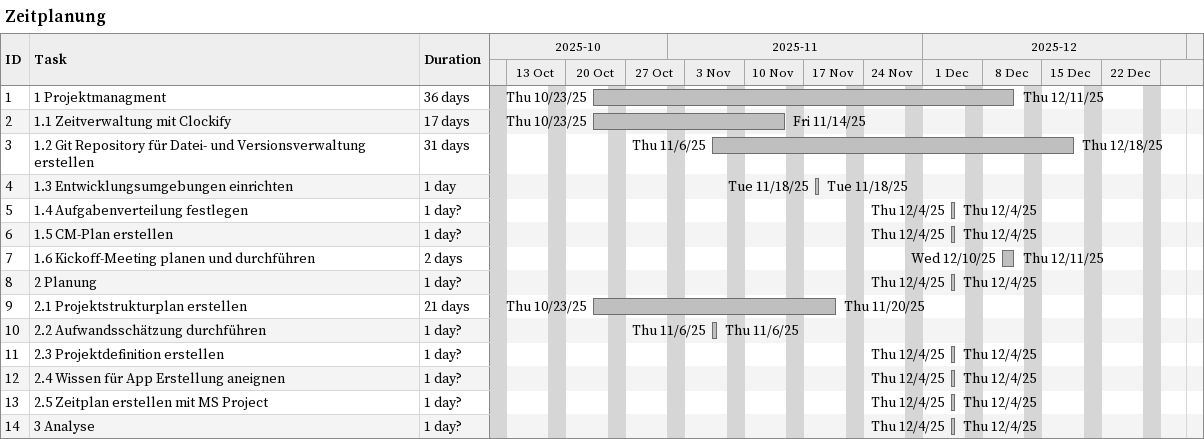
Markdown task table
Zeitplanung

| ID | Task | Duration | Start | Finish |
|---|---|---|---|---|
| 1 | 1 Projektmanagment | 36d | 2025-10-23 | 2025-12-11 |
| 2 | 1.1 Zeitverwaltung mit Clockify | 17d | 2025-10-23 | 2025-11-14 |
| 3 | 1.2 Git Repository für Datei- und Versionsverwaltung erstellen | 31d | 2025-11-06 | 2025-12-18 |
| 4 | 1.3 Entwicklungsumgebungen einrichten | 1d | 2025-11-18 | 2025-11-18 |
| 5 | 1.4 Aufgabenverteilung festlegen | 1d? | 2025-12-04 | 2025-12-04 |
| 6 | 1.5 CM-Plan erstellen | 1d? | 2025-12-04 | 2025-12-04 |
| 7 | 1.6 Kickoff-Meeting planen und durchführen | 2d | 2025-12-10 | 2025-12-11 |
| 8 | 2 Planung | 1d? | 2025-12-04 | 2025-12-04 |
| 9 | 2.1 Projektstrukturplan erstellen | 21d | 2025-10-23 | 2025-11-20 |
| 10 | 2.2 Aufwandsschätzung durchführen | 1d? | 2025-11-06 | 2025-11-06 |
| 11 | 2.3 Projektdefinition erstellen | 1d? | 2025-12-04 | 2025-12-04 |
| 12 | 2.4 Wissen für App Erstellung aneignen | 1d? | 2025-12-04 | 2025-12-04 |
| 13 | 2.5 Zeitplan erstellen mit MS Project | 1d? | 2025-12-04 | 2025-12-04 |
| 14 | 3 Analyse | 1d? | 2025-12-04 | 2025-12-04 |
